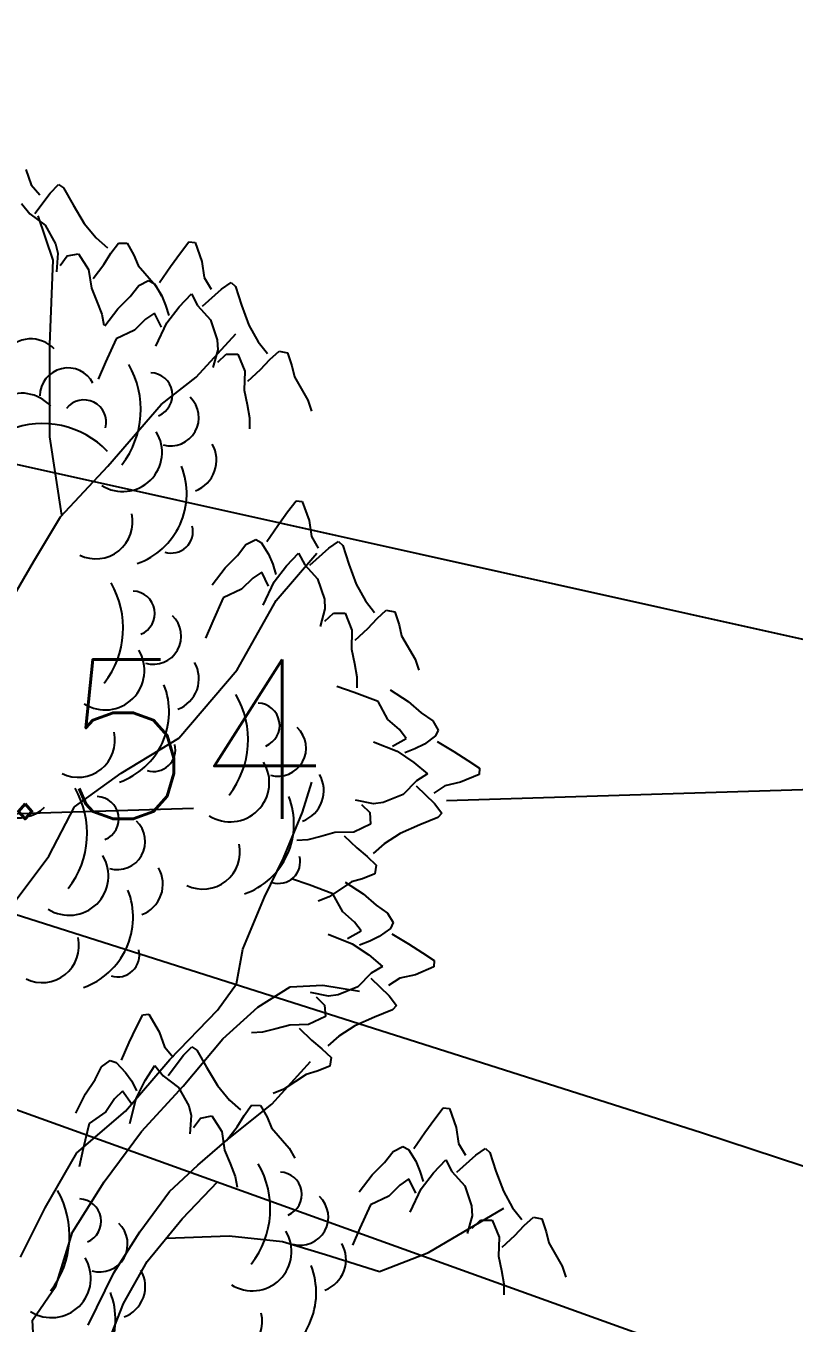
# Model space of a CAD drawing. Header units: millimetres. Extents: x 524954 to 526204, y 9523489 to 9524010.
# Drawn here: x 525438.18 to 525443, y 9523652.93 to 9523661.07 of the extents above; entities that cross this region are included whole.
import ezdxf

# ---------------------------------------------------------------- set-up
doc = ezdxf.new("R2010")
doc.units = ezdxf.units.MM
doc.header["$PDMODE"] = 32
doc.header["$PDSIZE"] = 0.5
doc.linetypes.add('ACAD_ISO12W100', pattern=[21, 12, -3, 0, -3, 0, -3])
doc.linetypes.add('AXES2', pattern=[28.575, 19.05, -3.175, 3.175, -3.175])
for name, color, linetype in [('Arbre', 34, 'ACAD_ISO12W100'), ('Axe_Route_Existante', 1, 'AXES2'), ('PLUME_4', 3, 'Continuous'), ('PLUME_5', 6, 'Continuous'), ('PLUME_6', 2, 'Continuous'), ('TopoAlt', 3, 'Continuous'), ('TOPOJIS', 7, 'Continuous')]:
    doc.layers.add(name, color=color, linetype=linetype)
doc.styles.add('Simplex 1.0', font='Simplex.shx', dxfattribs={"width": 0.99, "height": 1})

# ---------------------------------------------------------------- blocks, each defined once
blk = doc.blocks.new('TCPOINT M')
at = {"color": 0}
blk.add_point((0, 0), dxfattribs=at)
at = {"layer": 'TopoAlt', "style": 'Simplex 1.0', "width": 0.99}
blk.add_attdef('ALT', (0.15, 0.15), '', height=1, dxfattribs=at)
blk = doc.blocks.new('v088')
at = {"color": 3, "linetype": 'Continuous'}
for p, q in [((0.1184, 12.2906), (0.1522, 12.1952)), ((0.1522, 12.1952), (0.2074, 12.1313)), ((0.1746, 12.0155), (0.2717, 12.1435)), ((0.2717, 12.1435), (0.3242, 12.1966)), ((0.3242, 12.1966), (0.3557, 12.1751)), ((0.3557, 12.1751), (0.415, 12.0689)), ((0.0922, 12.0781), (0.1437, 12.0135)), ((0.415, 12.0689), (0.4841, 11.9528)), ((0.1437, 12.0135), (0.2395, 11.9416)), ((0.2395, 11.9416), (0.3048, 11.8248)), ((0.4841, 11.9528), (0.5601, 11.8616)), ((0.3048, 11.8248), (0.32, 11.7651)), ((0.5601, 11.8616), (0.6304, 11.8005)), ((0.6527, 11.7656), (0.6994, 11.8293)), ((0.6994, 11.8293), (0.7544, 11.828)), ((0.7544, 11.828), (0.796, 11.7537)), ((1.0886, 11.7676), (1.1424, 11.8368)), ((1.1424, 11.8368), (1.1809, 11.833)), ((1.1809, 11.833), (1.2232, 11.7138)), ((0.32, 11.7651), (0.3106, 11.6498)), ((0.3344, 11.6895), (0.378, 11.7487)), ((0.378, 11.7487), (0.4498, 11.7623)), ((0.4498, 11.7623), (0.5114, 11.6644)), ((0.6075, 11.6944), (0.6527, 11.7656)), ((0.796, 11.7537), (0.824, 11.6885)), ((1.027, 11.683), (1.0886, 11.7676)), ((0.5114, 11.6644), (0.5299, 11.5465)), ((0.5418, 11.6075), (0.6075, 11.6944)), ((0.824, 11.6885), (0.9344, 11.5607)), ((0.9578, 11.583), (1.027, 11.683)), ((1.2232, 11.7138), (1.2386, 11.6137)), ((0.7732, 11.4945), (0.827, 11.5637)), ((0.827, 11.5637), (0.8886, 11.5945)), ((0.8886, 11.5945), (0.9232, 11.5753)), ((0.9232, 11.5753), (0.9693, 11.5022)), ((0.9344, 11.5607), (0.97, 11.497)), ((1.2386, 11.6137), (1.2809, 11.5407)), ((1.3463, 11.5407), (1.4079, 11.583)), ((1.4079, 11.583), (1.4348, 11.556)), ((0.5299, 11.5465), (0.5653, 11.4632)), ((0.6962, 11.4176), (0.7732, 11.4945)), ((0.9693, 11.5022), (0.9963, 11.4406)), ((1.0809, 11.4291), (1.1578, 11.5099)), ((1.1578, 11.5099), (1.1963, 11.4368)), ((1.2271, 11.433), (1.3463, 11.5407)), ((1.4348, 11.556), (1.4733, 11.4406)), ((0.5653, 11.4632), (0.5962, 11.3829)), ((0.6155, 11.3099), (0.6962, 11.4176)), ((0.9963, 11.4406), (1.0155, 11.3753)), ((1.004, 11.3291), (1.0809, 11.4291)), ((1.1963, 11.4368), (1.2771, 11.3483)), ((1.4733, 11.4406), (1.5194, 11.3137)), ((0.5962, 11.3829), (0.6091, 11.3149)), ((0.8693, 11.3522), (0.8001, 11.2829)), ((0.927, 11.3906), (0.8693, 11.3522)), ((0.9693, 11.3022), (0.927, 11.3906)), ((0.9347, 11.1829), (1.004, 11.3291)), ((1.2771, 11.3483), (1.3194, 11.2214)), ((1.5194, 11.3137), (1.5771, 11.2099)), ((0.8001, 11.2829), (0.6847, 11.2291)), ((0.6847, 11.2291), (0.6193, 11.0829)), ((1.3232, 11.1598), (1.2925, 11.0483)), ((1.3194, 11.2214), (1.3232, 11.1598)), ((1.5771, 11.2099), (1.6348, 11.1368)), ((1.6502, 11.0983), (1.7079, 11.1522)), ((1.7079, 11.1522), (1.7617, 11.1406)), ((0.6193, 11.0829), (0.5731, 10.9752)), ((1.3232, 11.0829), (1.3771, 11.1329)), ((1.3771, 11.1329), (1.4502, 11.1329)), ((1.4502, 11.1329), (1.4925, 11.0252)), ((1.5925, 11.0368), (1.6502, 11.0983)), ((1.7617, 11.1406), (1.7887, 11.0598)), ((1.4925, 11.0252), (1.4886, 10.906)), ((1.5117, 10.9637), (1.5925, 11.0368)), ((1.7887, 11.0598), (1.8041, 10.9906)), ((1.8041, 10.9906), (1.8887, 10.8444)), ((1.4886, 10.906), (1.5079, 10.8175)), ((1.8887, 10.8444), (1.9118, 10.7752)), ((1.5079, 10.8175), (1.5233, 10.7329)), ((1.5233, 10.7329), (1.5233, 10.6636)), ((1.7617, 10.1424), (1.8156, 10.2117)), ((1.8156, 10.2117), (1.8541, 10.2078)), ((1.8541, 10.2078), (1.8964, 10.0886)), ((1.7002, 10.0578), (1.7617, 10.1424)), ((1.631, 9.9578), (1.7002, 10.0578)), ((1.8964, 10.0886), (1.9118, 9.9886)), ((1.4463, 9.8693), (1.5002, 9.9386)), ((1.5002, 9.9386), (1.5617, 9.9693)), ((1.5617, 9.9693), (1.5963, 9.9501)), ((1.5963, 9.9501), (1.6425, 9.877)), ((1.9118, 9.9886), (1.9541, 9.9155)), ((2.0195, 9.9155), (2.081, 9.9578)), ((2.081, 9.9578), (2.1079, 9.9309)), ((2.1079, 9.9309), (2.1464, 9.8155)), ((1.3694, 9.7924), (1.4463, 9.8693)), ((1.6425, 9.877), (1.6694, 9.8155)), ((1.7541, 9.8039), (1.831, 9.8847)), ((1.831, 9.8847), (1.8695, 9.8116)), ((1.9002, 9.8078), (2.0195, 9.9155)), ((1.2886, 9.6847), (1.3694, 9.7924)), ((1.6694, 9.8155), (1.6887, 9.7501)), ((1.6771, 9.7039), (1.7541, 9.8039)), ((1.8695, 9.8116), (1.9502, 9.7232)), ((2.1464, 9.8155), (2.1926, 9.6885)), ((1.5425, 9.727), (1.4733, 9.6578)), ((1.6002, 9.7655), (1.5425, 9.727)), ((1.6425, 9.677), (1.6002, 9.7655)), ((1.6079, 9.5578), (1.6771, 9.7039)), ((1.9502, 9.7232), (1.9925, 9.5962)), ((2.1926, 9.6885), (2.2503, 9.5847)), ((1.3579, 9.6039), (1.2925, 9.4577)), ((1.4733, 9.6578), (1.3579, 9.6039)), ((1.9964, 9.5347), (1.9656, 9.4231)), ((1.9925, 9.5962), (1.9964, 9.5347)), ((2.2503, 9.5847), (2.308, 9.5116)), ((2.3233, 9.4731), (2.381, 9.527)), ((2.381, 9.527), (2.4349, 9.5154)), ((1.2925, 9.4577), (1.2463, 9.35)), ((1.9964, 9.4577), (2.0502, 9.5077)), ((2.0502, 9.5077), (2.1233, 9.5077)), ((2.1233, 9.5077), (2.1656, 9.4)), ((2.2657, 9.4116), (2.3233, 9.4731)), ((2.4349, 9.5154), (2.4618, 9.4347)), ((2.1656, 9.4), (2.1618, 9.2808)), ((2.1849, 9.3385), (2.2657, 9.4116)), ((2.4618, 9.4347), (2.4772, 9.3654)), ((2.4772, 9.3654), (2.5618, 9.2193)), ((2.1618, 9.2808), (2.181, 9.1923)), ((2.5618, 9.2193), (2.5849, 9.15)), ((2.181, 9.1923), (2.1964, 9.1077)), ((2.1801, 9.009), (2.0697, 9.0483)), ((2.1964, 9.1077), (2.1964, 9.0385)), ((2.3301, 8.953), (2.1801, 9.009)), ((2.3912, 8.8412), (2.3301, 8.953)), ((2.4064, 9.0272), (2.519, 8.9533)), ((2.519, 8.9533), (2.6006, 8.8814)), ((2.6006, 8.8814), (2.6731, 8.832)), ((2.4646, 8.7765), (2.3912, 8.8412)), ((2.6731, 8.832), (2.7077, 8.7725)), ((2.421, 8.6735), (2.5067, 8.7213)), ((2.5067, 8.7213), (2.4646, 8.7765)), ((2.6907, 8.7368), (2.6207, 8.6861)), ((2.7077, 8.7725), (2.6907, 8.7368)), ((2.2998, 8.7005), (2.4501, 8.6406)), ((2.4501, 8.6406), (2.5548, 8.5702)), ((2.5609, 8.6554), (2.4969, 8.632)), ((2.6207, 8.6861), (2.5609, 8.6554)), ((2.7005, 8.7027), (2.8047, 8.6399)), ((2.8047, 8.6399), (2.8931, 8.5838)), ((2.5548, 8.5702), (2.6402, 8.4985)), ((2.8931, 8.5838), (2.9656, 8.5345)), ((2.6402, 8.4985), (2.5697, 8.4555)), ((2.9641, 8.4958), (2.8478, 8.4461)), ((2.9656, 8.5345), (2.9641, 8.4958)), ((2.5697, 8.4555), (2.4865, 8.3693)), ((2.5678, 8.4245), (2.6828, 8.3123)), ((2.749, 8.4244), (2.6787, 8.3776)), ((2.8478, 8.4461), (2.749, 8.4244)), ((2.3013, 8.3113), (2.188, 8.335)), ((2.2245, 8.3065), (2.2778, 8.2559)), ((2.3625, 8.3191), (2.3013, 8.3113)), ((2.4865, 8.3693), (2.3625, 8.3191)), ((2.6828, 8.3123), (2.7289, 8.2536)), ((2.2778, 8.2559), (2.2824, 8.183)), ((2.7037, 8.225), (2.591, 8.1793)), ((2.7289, 8.2536), (2.7037, 8.225)), ((2.2824, 8.183), (2.1776, 8.1339)), ((2.591, 8.1793), (2.4672, 8.1253)), ((1.8878, 8.0848), (1.8187, 8.0804)), ((1.9713, 8.1055), (1.8878, 8.0848)), ((2.0584, 8.1303), (1.9713, 8.1055)), ((2.1776, 8.1339), (2.0584, 8.1303)), ((2.1174, 8.1109), (2.1954, 8.0349)), ((2.3672, 8.0611), (2.2979, 7.9989)), ((2.4672, 8.1253), (2.3672, 8.0611)), ((2.1954, 8.0349), (2.2605, 7.9811)), ((2.2605, 7.9811), (2.3179, 7.927)), ((2.3179, 7.927), (2.3098, 7.8725)), ((1.8965, 7.8022), (1.7861, 7.8414)), ((2.1627, 7.8208), (2.0222, 7.7271)), ((2.1227, 7.8203), (2.2353, 7.7465)), ((2.2308, 7.8405), (2.1627, 7.8208)), ((2.3098, 7.8725), (2.2308, 7.8405)), ((2.0465, 7.7461), (1.8965, 7.8022)), ((2.1075, 7.6343), (2.0465, 7.7461)), ((2.2353, 7.7465), (2.3169, 7.6746)), ((2.0222, 7.7271), (1.9545, 7.6997)), ((2.3169, 7.6746), (2.3894, 7.6252)), ((2.1809, 7.5696), (2.1075, 7.6343)), ((2.223, 7.5144), (2.1809, 7.5696)), ((2.3894, 7.6252), (2.424, 7.5657)), ((2.0162, 7.4937), (2.1664, 7.4338)), ((2.1373, 7.4666), (2.223, 7.5144)), ((2.407, 7.5299), (2.337, 7.4793)), ((2.424, 7.5657), (2.407, 7.5299)), ((2.4169, 7.4959), (2.521, 7.4331)), ((2.1664, 7.4338), (2.2711, 7.3633)), ((2.2772, 7.4485), (2.2132, 7.4252)), ((2.337, 7.4793), (2.2772, 7.4485)), ((2.521, 7.4331), (2.6094, 7.377)), ((2.2711, 7.3633), (2.3565, 7.2916)), ((2.6094, 7.377), (2.6819, 7.3276)), ((2.6819, 7.3276), (2.6805, 7.289)), ((2.286, 7.2486), (2.2028, 7.1624)), ((2.3565, 7.2916), (2.286, 7.2486)), ((2.6805, 7.289), (2.5641, 7.2392)), ((2.2028, 7.1624), (2.0788, 7.1122)), ((2.2841, 7.2177), (2.3991, 7.1055)), ((2.4653, 7.2176), (2.395, 7.1707)), ((2.5641, 7.2392), (2.4653, 7.2176)), ((2.0176, 7.1045), (1.9044, 7.1282)), ((1.9408, 7.0996), (1.9941, 7.049)), ((2.0788, 7.1122), (2.0176, 7.1045)), ((2.3991, 7.1055), (2.4452, 7.0467)), ((1.9941, 7.049), (1.9988, 6.9761)), ((2.4201, 7.0181), (2.3073, 6.9725)), ((2.4452, 7.0467), (2.4201, 7.0181)), ((0.8128, 6.9092), (0.8527, 6.9872)), ((0.8527, 6.9872), (0.8913, 6.9906)), ((0.8913, 6.9906), (0.9551, 6.8814)), ((1.7747, 6.9234), (1.6876, 6.8986)), ((1.8939, 6.9271), (1.7747, 6.9234)), ((1.9988, 6.9761), (1.8939, 6.9271)), ((2.1835, 6.9184), (2.0835, 6.8543)), ((2.3073, 6.9725), (2.1835, 6.9184)), ((0.7681, 6.8145), (0.8128, 6.9092)), ((0.9551, 6.8814), (0.9888, 6.786)), ((1.6041, 6.8779), (1.535, 6.8736)), ((1.6876, 6.8986), (1.6041, 6.8779)), ((1.8337, 6.904), (1.9118, 6.828)), ((2.0835, 6.8543), (2.0142, 6.7921)), ((0.7187, 6.7034), (0.7681, 6.8145)), ((0.9888, 6.786), (1.0441, 6.7221)), ((1.1083, 6.7343), (1.1609, 6.7873)), ((1.1609, 6.7873), (1.1923, 6.7659)), ((1.1923, 6.7659), (1.2517, 6.6597)), ((1.9118, 6.828), (1.9768, 6.7743)), ((1.9768, 6.7743), (2.0342, 6.7201)), ((0.5938, 6.6601), (0.6485, 6.7018)), ((0.6485, 6.7018), (0.6861, 6.6893)), ((0.6861, 6.6893), (0.7451, 6.6262)), ((1.0112, 6.6062), (1.1083, 6.7343)), ((2.0342, 6.7201), (2.0261, 6.6656)), ((0.5538, 6.582), (0.5938, 6.6601)), ((0.7451, 6.6262), (0.7831, 6.5707)), ((0.8684, 6.5752), (0.9289, 6.6689)), ((0.9289, 6.6689), (0.9803, 6.6043)), ((0.9803, 6.6043), (1.0762, 6.5324)), ((1.2517, 6.6597), (1.3207, 6.5436)), ((1.879, 6.6139), (1.7385, 6.5203)), ((1.9472, 6.6337), (1.879, 6.6139)), ((2.0261, 6.6656), (1.9472, 6.6337)), ((0.4926, 6.4921), (0.5538, 6.582)), ((0.7831, 6.5707), (0.8142, 6.5101)), ((0.8114, 6.4626), (0.8684, 6.5752)), ((1.0762, 6.5324), (1.1414, 6.4156)), ((1.3207, 6.5436), (1.3968, 6.4523)), ((1.7385, 6.5203), (1.6708, 6.4929)), ((0.4333, 6.3712), (0.4926, 6.4921)), ((0.6749, 6.4601), (0.6198, 6.3792)), ((0.7244, 6.5087), (0.6749, 6.4601)), ((0.7824, 6.4297), (0.7244, 6.5087)), ((0.7707, 6.306), (0.8114, 6.4626)), ((1.3968, 6.4523), (1.4671, 6.3913)), ((0.6198, 6.3792), (0.5164, 6.3047)), ((1.1414, 6.4156), (1.1567, 6.3559)), ((1.1567, 6.3559), (1.1472, 6.2405)), ((1.2146, 6.3394), (1.2864, 6.3531)), ((1.2864, 6.3531), (1.3481, 6.2552)), ((1.4442, 6.2852), (1.4894, 6.3564)), ((1.4894, 6.3564), (1.536, 6.4201)), ((1.536, 6.4201), (1.5911, 6.4188)), ((1.5911, 6.4188), (1.6326, 6.3444)), ((2.6849, 6.3343), (2.7388, 6.4036)), ((2.7388, 6.4036), (2.7772, 6.3997)), ((2.7772, 6.3997), (2.8196, 6.2805)), ((0.5164, 6.3047), (0.4795, 6.1489)), ((1.171, 6.2803), (1.2146, 6.3394)), ((1.3784, 6.1983), (1.4442, 6.2852)), ((1.6326, 6.3444), (1.6606, 6.2793)), ((1.6606, 6.2793), (1.771, 6.1515)), ((2.6234, 6.2497), (2.6849, 6.3343)), ((2.8196, 6.2805), (2.8349, 6.1805)), ((1.3481, 6.2552), (1.3665, 6.1373)), ((2.5541, 6.1497), (2.6234, 6.2497)), ((0.4795, 6.1489), (0.4542, 6.0345)), ((1.3665, 6.1373), (1.4019, 6.054)), ((1.771, 6.1515), (1.8066, 6.0878)), ((2.3695, 6.0612), (2.4234, 6.1305)), ((2.4234, 6.1305), (2.4849, 6.1612)), ((2.4849, 6.1612), (2.5195, 6.142)), ((2.5195, 6.142), (2.5657, 6.0689)), ((2.8234, 5.9997), (2.9427, 6.1074)), ((2.8349, 6.1805), (2.8773, 6.1074)), ((2.9427, 6.1074), (3.0042, 6.1497)), ((3.0042, 6.1497), (3.0311, 6.1228)), ((3.0311, 6.1228), (3.0696, 6.0074)), ((1.4019, 6.054), (1.4328, 5.9737)), ((2.2926, 5.9843), (2.3695, 6.0612)), ((2.5657, 6.0689), (2.5926, 6.0074)), ((2.6772, 5.9958), (2.7542, 6.0766)), ((2.7542, 6.0766), (2.7926, 6.0035)), ((1.4328, 5.9737), (1.4458, 5.9057)), ((2.2118, 5.8766), (2.2926, 5.9843)), ((2.5234, 5.9574), (2.4657, 5.9189)), ((2.5657, 5.8689), (2.5234, 5.9574)), ((2.5926, 6.0074), (2.6118, 5.942)), ((2.6003, 5.8958), (2.6772, 5.9958)), ((2.7926, 6.0035), (2.8734, 5.9151)), ((3.0696, 6.0074), (3.1158, 5.8804)), ((2.4657, 5.9189), (2.3964, 5.8497)), ((2.5311, 5.7497), (2.6003, 5.8958)), ((2.8734, 5.9151), (2.9157, 5.7881)), ((3.1158, 5.8804), (3.1734, 5.7766)), ((2.281, 5.7958), (2.2156, 5.6496)), ((2.3964, 5.8497), (2.281, 5.7958)), ((2.9157, 5.7881), (2.9196, 5.7266)), ((2.9196, 5.7266), (2.8888, 5.615)), ((2.9196, 5.6496), (2.9734, 5.6996)), ((2.9734, 5.6996), (3.0465, 5.6996)), ((3.0465, 5.6996), (3.0888, 5.5919)), ((3.1734, 5.7766), (3.2311, 5.7035)), ((3.2465, 5.665), (3.3042, 5.7189)), ((3.3042, 5.7189), (3.3581, 5.7073)), ((3.3581, 5.7073), (3.385, 5.6266)), ((2.2156, 5.6496), (2.1695, 5.5419)), ((3.1888, 5.6035), (3.2465, 5.665)), ((3.385, 5.6266), (3.4004, 5.5573)), ((3.0888, 5.5919), (3.085, 5.4727)), ((3.1081, 5.5304), (3.1888, 5.6035)), ((3.4004, 5.5573), (3.485, 5.4112)), ((3.085, 5.4727), (3.1042, 5.3842)), ((3.1042, 5.3842), (3.1196, 5.2996)), ((3.485, 5.4112), (3.5081, 5.3419)), ((3.1196, 5.2996), (3.1196, 5.2304))]:
    blk.add_line(p, q, dxfattribs=at)
at = {"linetype": 'Continuous'}
for p, q in [((0.2897, 11.7219), (0.1969, 11.9998)), ((0.2697, 11.1929), (0.2897, 11.7219)), ((1.1882, 10.9882), (1.4374, 11.2608)), ((0.2693, 10.6145), (0.2697, 11.1929)), ((0.9679, 10.8157), (1.1882, 10.9882)), ((0.6339, 10.4293), (0.9679, 10.8157)), ((0.3448, 10.1217), (0.2693, 10.6145)), ((0.3358, 10.1122), (0.6339, 10.4293)), ((0.1676, 9.8288), (0.3358, 10.1122)), ((1.6901, 9.587), (1.945, 9.8846)), ((-0.0246, 9.5014), (0.1676, 9.8288)), ((1.4442, 9.1527), (1.6901, 9.587)), ((1.08, 8.7222), (1.4442, 9.1527)), ((0.7177, 8.5032), (1.08, 8.7222)), ((0.4236, 8.2918), (0.7177, 8.5032)), ((1.8546, 8.2596), (1.9129, 8.4473)), ((0.2621, 7.9837), (0.4236, 8.2918)), ((1.7363, 7.971), (1.8546, 8.2596)), ((-0.0934, 7.5087), (0.2621, 7.9837)), ((1.617, 7.726), (1.7363, 7.971)), ((1.4808, 7.3998), (1.617, 7.726)), ((1.4418, 7.1813), (1.4808, 7.3998)), ((1.3209, 7.0171), (1.4418, 7.1813)), ((1.5755, 7.0348), (1.778, 7.1634)), ((1.778, 7.1634), (1.983, 7.1739)), ((1.983, 7.1739), (2.2139, 7.1352)), ((1.0227, 6.7061), (1.3209, 7.0171)), ((1.3557, 6.8374), (1.5755, 7.0348)), ((1.107, 6.54), (1.3557, 6.8374)), ((0.7433, 6.3831), (1.0227, 6.7061)), ((1.6628, 6.4272), (1.906, 6.6935)), ((0.8455, 6.2546), (1.107, 6.54)), ((0.4379, 6.1217), (0.7433, 6.3831)), ((1.3814, 6.2037), (1.6628, 6.4272)), ((0.6096, 5.9388), (0.8455, 6.2546)), ((1.1982, 6.0444), (1.3814, 6.2037)), ((0.2399, 5.7756), (0.4379, 6.1217)), ((1.0213, 5.879), (1.1982, 6.0444)), ((1.0995, 5.7065), (1.3247, 5.9413)), ((0.4109, 5.6237), (0.6096, 5.9388)), ((0.8338, 5.6263), (1.0213, 5.879)), ((0.0846, 5.4676), (0.2399, 5.7756)), ((0.8812, 5.4407), (1.0995, 5.7065)), ((2.6462, 5.4963), (3.1193, 5.7735)), ((0.3061, 5.2857), (0.4109, 5.6237)), ((0.6713, 5.3679), (0.8338, 5.6263)), ((1.0006, 5.5861), (1.394, 5.6007)), ((1.394, 5.6007), (1.7306, 5.5642)), ((1.7306, 5.5642), (1.9997, 5.4827)), ((1.9997, 5.4827), (2.3377, 5.3779)), ((2.3377, 5.3779), (2.6462, 5.4963)), ((0.7312, 5.1764), (0.8812, 5.4407)), ((0.5102, 5.0412), (0.6713, 5.3679)), ((0.1613, 5.0712), (0.3061, 5.2857)), ((0.6191, 4.888), (0.7312, 5.1764)), ((0.1717, 4.8724), (0.1613, 5.0712))]:
    blk.add_line(p, q, dxfattribs=at)
at = {"color": 3, "linetype": 'Continuous'}
for centre, major_axis, start_param, end_param in [((0.1501, 11.0237), (0.1445, 0.1445), 6.263619, 7.998733), ((0.2754, 10.7857), (0.3995, 0.3995), 4.836335, 6.022049), ((0.3829, 10.8698), (-0.1246, 0.1246), 4.396235, 7.060094), ((0.8987, 10.8757), (0.099, 0.099), 4.31771, 7.031286), ((0.0911, 10.6412), (0.1741, 0.1741), 6.236163, 8.918901), ((0.4834, 10.7051), (-0.099, 0.099), 3.680741, 6.394318), ((1.0287, 10.7332), (-0.1246, 0.1246), 2.081137, 4.744996), ((0.2226, 10.1318), (-0.3995, 0.3995), 4.689978, 5.875693), ((0.7276, 10.5169), (-0.1741, 0.1741), 1.793126, 4.475865), ((1.1114, 10.4666), (-0.1445, 0.1445), 2.713295, 4.448408), ((0.6623, 10.2582), (-0.3298, 0.3298), 2.69514, 4.302022), ((0.5573, 10.0804), (0.1641, 0.1641), 3.478918, 5.717341), ((1.0314, 10.0206), (0.0964, 0.0964), 3.62262, 5.745019), ((0.1648, 9.4153), (0.3995, 0.3995), 4.836335, 6.022049), ((0.7881, 9.5054), (-0.099, 0.099), 2.746913, 5.46049), ((0.9181, 9.3628), (0.1246, 0.1246), 3.651933, 6.315792), ((0.617, 9.1466), (-0.1741, 0.1741), 1.793126, 4.475865), ((1.0008, 9.0963), (-0.1445, 0.1445), 2.713295, 4.448408), ((0.5518, 8.8878), (-0.3298, 0.3298), 2.69514, 4.302022), ((0.9486, 8.7133), (-0.3995, 0.3995), 3.265538, 4.451253), ((1.5719, 8.8034), (0.099, 0.099), 4.31771, 7.031286), ((1.7019, 8.6608), (0.1246, 0.1246), 3.651933, 6.315792), ((0.4467, 8.71), (-0.1641, 0.1641), 1.908121, 4.146545), ((0.9208, 8.6502), (0.0964, 0.0964), 3.62262, 5.745019), ((1.4008, 8.4446), (0.1741, 0.1741), 3.363922, 6.046661), ((1.7845, 8.3943), (-0.1445, 0.1445), 2.713295, 4.448408), ((0.0741, 8.4554), (0.1641, 0.1641), 2.463212, 4.701636), ((-0.0612, 8.1267), (-0.3995, 0.3995), 3.265538, 4.451253), ((0.5622, 8.2168), (0.099, 0.099), 4.31771, 7.031286), ((1.3355, 8.1858), (-0.3298, 0.3298), 2.69514, 4.302022), ((0.6922, 8.0742), (-0.1246, 0.1246), 2.081137, 4.744996), ((1.2305, 8.008), (0.1641, 0.1641), 3.478918, 5.717341), ((0.391, 7.858), (0.1741, 0.1741), 3.363922, 6.046661), ((1.7045, 7.9482), (-0.0964, 0.0964), 2.051824, 4.174223), ((0.7748, 7.8077), (-0.1445, 0.1445), 2.713295, 4.448408), ((0.3258, 7.5992), (0.3298, 0.3298), 4.265936, 5.872819), ((0.2207, 7.4214), (0.1641, 0.1641), 3.478918, 5.717341), ((0.6948, 7.3616), (-0.0964, 0.0964), 2.051824, 4.174223), ((1.088, 5.7707), (-0.3995, 0.3995), 3.265538, 4.451253), ((1.7113, 5.8608), (0.099, 0.099), 4.31771, 7.031286), ((-0.1718, 5.6024), (0.3995, 0.3995), 4.836335, 6.022049), ((0.4516, 5.6925), (0.099, 0.099), 4.31771, 7.031286), ((1.8413, 5.7182), (-0.1246, 0.1246), 2.081137, 4.744996), ((0.5816, 5.5499), (0.1246, 0.1246), 3.651933, 6.315792), ((1.5402, 5.502), (0.1741, 0.1741), 3.363922, 6.046661), ((1.924, 5.4517), (-0.1445, 0.1445), 2.713295, 4.448408), ((0.2804, 5.3337), (0.1741, 0.1741), 3.363922, 6.046661), ((0.6642, 5.2834), (-0.1445, 0.1445), 2.713295, 4.448408), ((1.4749, 5.2432), (0.3298, 0.3298), 4.265936, 5.872819), ((0.2152, 5.0749), (-0.3298, 0.3298), 2.69514, 4.302022), ((1.3699, 5.0654), (-0.1641, 0.1641), 1.908121, 4.146545)]:
    blk.add_ellipse(centre, major_axis=major_axis, ratio=1, start_param=start_param, end_param=end_param, dxfattribs=at)

msp = doc.modelspace()

# ---------------------------------------------------------------- linework, layer by layer
at = {"layer": 'Axe_Route_Existante', "ltscale": 0.5, "flags": 128}
msp.add_lwpolyline([(524973.1006, 9523802.4898), (525007.2599, 9523792.7789), (525027.5397, 9523787.3639), (525056.127, 9523779.7555), (525082.6741, 9523773.1018), (525107.5461, 9523770.0482), (525120.6839, 9523770.1387), (525151.7769, 9523772.6475), (525176.8993, 9523773.8938), (525199.3238, 9523771.0951), (525218.3374, 9523765.2638), (525227.1918, 9523761.5338), (525233.8432, 9523758.0939), (525246.4683, 9523751.1671), (525256.5059, 9523745.5314), (525267.0137, 9523739.6936), (525277.6906, 9523733.7041), (525288.8492, 9523727.2989), (525294.6323, 9523724.0225), (525301.9269, 9523719.9656), (525310.6912, 9523715.3327), (525328.3203, 9523705.7836), (525328.3203, 9523705.7836), (525337.316, 9523700.6906), (525351.1378, 9523692.7026), (525363.6961, 9523685.45), (525368.8009, 9523682.6275), (525375.4747, 9523679.1094), (525390.2246, 9523670.468), (525400.9, 9523665.0189), (525419.6189, 9523658.4557), (525435.368, 9523656.0458), (525454.334, 9523656.6254), (525476.2882, 9523660.7337), (525488.7843, 9523664.7682), (525501.8593, 9523668.0118), (525521.809, 9523675.315), (525541.1161, 9523687.8016), (525552.6204, 9523697.7078), (525562.3507, 9523710.1798), (525568.681, 9523722.5716), (525575.0591, 9523738.7043), (525576.9948, 9523751.0514), (525577.7976, 9523776.0689), (525576.166, 9523799.5198), (525574.1814, 9523815.4285), (525572.049, 9523834.2039), (525569.9196, 9523851.0411), (525567.3258, 9523868.1897), (525565.5786, 9523885.3791), (525563.6895, 9523903.2192), (525561.3556, 9523920.7008), (525558.8385, 9523938.161)], dxfattribs=at)
at = {"layer": 'PLUME_4'}
for points in [[(525471.2088, 9523651.2143), (525461.5884, 9523652.5174), (525459.0222, 9523653.3328), (525452.3939, 9523654.8543), (525443.1994, 9523657.1911), (525438.1034, 9523658.3232), (525434.0048, 9523659.528), (525424.7375, 9523662.8622), (525418.0364, 9523665.381), (525415.9325, 9523666.7315), (525407.1274, 9523670.6007), (525401.3872, 9523673.691), (525398.7847, 9523675.0051), (525389.9068, 9523679.8717), (525381.029, 9523684.7383), (525372.6498, 9523689.6413), (525363.7356, 9523695.0066), (525355.3564, 9523699.9096), (525348.6189, 9523702.9271)], [(525471.2088, 9523651.2143), (525461.5884, 9523652.5174), (525459.0222, 9523653.3328), (525452.3939, 9523654.8543), (525443.1994, 9523657.1911), (525438.1034, 9523658.3232), (525434.0048, 9523659.528), (525424.7375, 9523662.8622)]]:
    msp.add_lwpolyline(points, dxfattribs=at)
at = {"layer": 'PLUME_5'}
msp.add_lwpolyline([(525469.6509, 9523645.0847), (525460.4564, 9523647.4215), (525457.3915, 9523648.2005), (525450.7632, 9523649.722), (525441.4959, 9523653.0562), (525436.8622, 9523654.7233), (525432.7272, 9523656.4268), (525423.4599, 9523659.761), (525417.221, 9523662.8149)], dxfattribs=at)
at = {"layer": 'PLUME_6'}
msp.add_lwpolyline([(525470.0404, 9523646.6171), (525460.8458, 9523648.9539), (525457.8174, 9523649.2342), (525451.1527, 9523651.2544), (525442.4204, 9523654.1263), (525437.2881, 9523655.757), (525433.1531, 9523657.4605), (525424.3481, 9523661.3298)], dxfattribs=at)

# ---------------------------------------------------------------- block references
at = {"layer": 'Arbre'}
msp.add_blockref('v088', (525438.0615, 9523647.8797), dxfattribs=at)
at = {"layer": 'TOPOJIS'}
ref = msp.add_blockref('TCPOINT M', (525435.368, 9523656.0458, 275.54), dxfattribs=at)
ref.add_attrib('ALT', '275.54', (525435.418, 9523656.0958, 275.54), dxfattribs={"layer": 'TopoAlt', "height": 1, "style": 'Simplex 1.0', "width": 0.99})

doc.saveas('drawing.dxf')
